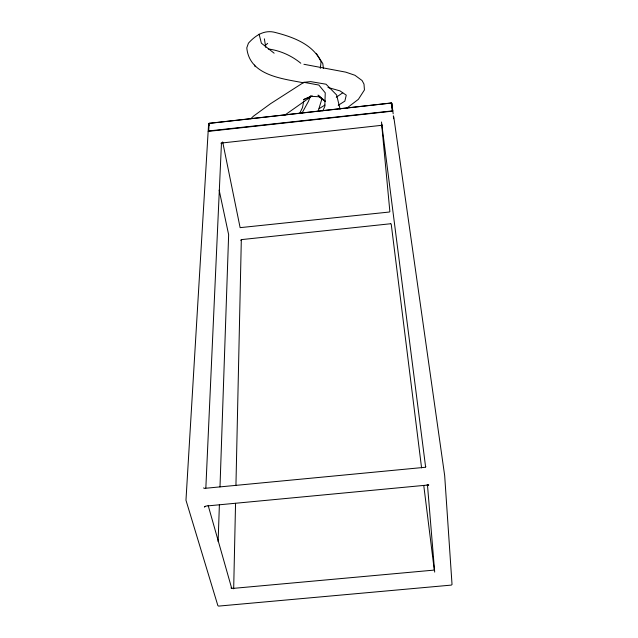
<?xml version="1.0" encoding="UTF-8"?>
<svg xmlns="http://www.w3.org/2000/svg" width="638" height="638" viewBox="0 0 638 638"><rect width="100%" height="100%" fill="white"/><g stroke="black" fill="none" stroke-linecap="round" stroke-linejoin="round"><path stroke-width="0.96" d="M233.675 588.826L235.55 503.326M235.94 485.43L241.316 239.872L240.813 240.255L241.969 239.561L390.584 223.755M218.116 541.63L219.384 504.825M219.998 486.922L228.643 234.672L219.169 190.172M205.843 487.982L221.474 142.84L220.931 143.279M208.69 130.95L392.92 110.837L392.338 111.172L208.163 131.396L208.69 130.95L209.152 123.293L391.198 102.973L391.844 103.284L393.168 113.795M208.124 131.946L185.969 500.224L217.877 605.645L218.627 606.1L451.313 585.102L452.031 584.504L444.678 475.629L393.774 116.85M208.163 131.396L208.618 123.732L209.152 123.293M320.308 68.362L321.058 61.766C313.091 44.429 293.32 37.163 276.023 32.666C264.738 29.244 255.71 35.162 248.437 43.161L246.786 47.85C249.426 75.507 282.148 78.602 303.584 82.82M303.784 100.884L302.492 107.583L299.948 112.838M318.099 111.395L321.927 98.826M310.642 95.748L308.489 101.275L301.989 113.109M322.828 110.837L324.806 106.45L325.252 92.845L318.841 85.037L303.847 82.326L270.464 103.755L253.517 116.124L250.75 118.796M265.025 45.705L267.673 43.36M221.649 143.024L381.923 125.287M434.478 569.543L433.752 570.133L232.671 588.427L231.913 587.973M347.016 107.989L358.404 99.297L364.442 89.926L363.987 84.08L362.089 80.54L354.943 75.276L345.796 72.15L303.919 64.286M425.897 466.689L425.099 467.295L204.359 488.381L203.538 487.926M205.269 506.381L204.391 507.003L205.867 506.07L428.784 484.952L427.013 484.976L427.915 485.295M284.652 115.223L312.205 95.804M324.989 105.031L319.096 108.667M336.258 97.271L342.694 92.837M338.244 105.318L344.855 101.115L346.259 95.158L339.958 90.867L327.972 87.478M311.336 96.186L303.489 99.632L311.312 96.314L318.904 96.761L325.165 101.386M303.847 82.326L310.65 81.616L326.034 84.216L336.641 94.998L340.062 109.186M268.271 48.974C280.138 50.53 291.59 55.642 300.793 63.234M390.584 223.707L391.198 223.938L421.574 467.877M381.923 125.08L382.577 125.391M230.94 587.917L231.706 588.364L208.14 505.368M274.133 53.185L261.381 43.201L259.092 34.109M325.356 101.243L317.995 95.118L324.351 100.692M316.273 53.345L322.796 63.553L323.41 68.33M254.466 65.068L255.208 66.711M209.033 125.678L208.618 123.732L209.24 123.397L391.19 103.085L391.844 103.284L392.354 109.194M222.67 141.915L240.119 227.646L389.324 212.031L389.874 211.641L381.66 124.306M264.371 38.822L265.751 47.364M391.198 102.973L392.266 110.518M381.5 121.986L425.61 466.992M423.784 485.654L434.239 569.598M393.343 115.773L393.59 118.732M427.444 484.673L434.693 572.103"/></g></svg>
